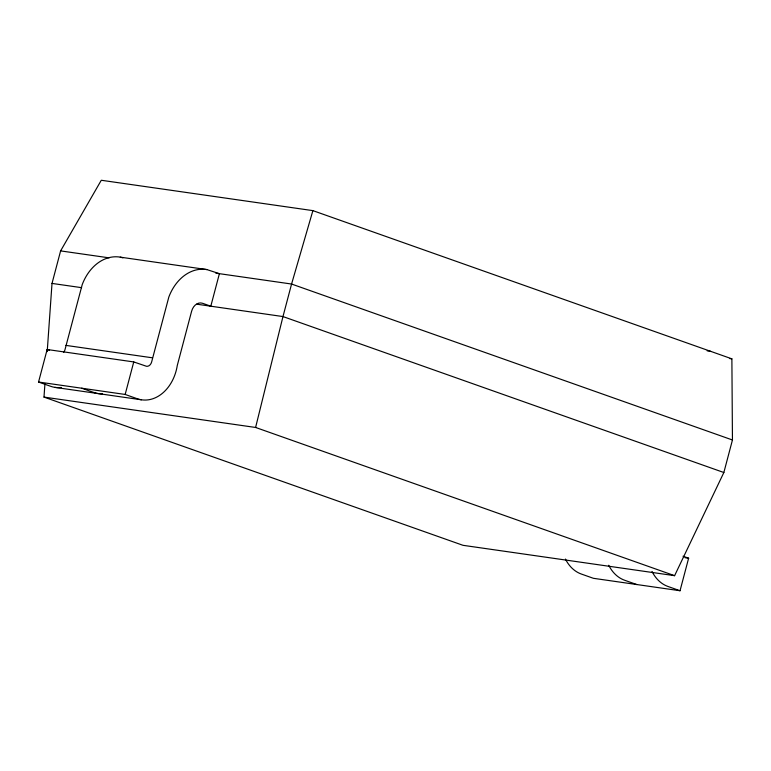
<?xml version="1.0" encoding="UTF-8"?>
<svg xmlns="http://www.w3.org/2000/svg" width="771" height="771" viewBox="0 0 771 771"><rect width="100%" height="100%" fill="white"/><g stroke="black" fill="none" stroke-linecap="round" stroke-linejoin="round"><path stroke-width="1.16" d="M47.204 351.624L52.014 283.42L60.61 250.893L101.28 180.26L312.891 210.628L731.881 358.843L732.45 439.99L723.853 472.517L674.596 575.677L462.986 545.309L43.995 397.094L44.92 383.929M206.879 269.58A45.142 34.416 -81.8 0 0 168.839 297.018L151.627 362.013A5.898 4.501 -81.8 0 1 146.49 366.283L133.749 361.936L47.147 349.504L38.55 382.03L125.162 394.453L137.248 398.732A39.784 30.339 -81.8 0 0 177.282 365.473L191.603 311.272A11.266 8.587 -81.8 0 1 202.638 303.311L210.801 306.203L219.398 273.676L206.879 269.58L120.266 257.148A45.142 34.416 -81.8 0 0 82.227 284.586L65.015 349.581A5.898 4.501 -81.8 0 1 63.521 352.386M43.995 397.094L255.596 427.462L282.976 316.563L291.573 284.036L312.891 210.628M125.162 394.453L133.749 361.936M565.432 559.052A39.784 30.339 -81.8 0 0 581.334 574.038L593.419 578.308L680.032 590.74L688.628 558.214L683.019 556.228M60.61 250.893L109.116 257.851M215.832 273.165L291.573 284.036L732.45 439.99M707.132 350.834L710.698 351.345M729.501 358.505L731.881 358.843M52.014 283.42L81.591 287.66M196.759 304.188L282.976 316.563L723.853 472.517M65.911 345.389L152.523 357.821M54.828 387.36L141.43 399.792M685.062 557.703L688.628 558.214M120.266 257.148L122.926 257.842M47.147 349.504L49.392 350.294M255.596 427.462L674.596 575.677M680.032 590.74L667.946 586.461A39.784 30.339 -81.8 0 1 652.035 571.484M81.697 388.189L93.946 392.516A39.784 30.339 -81.8 0 0 102.427 393.846M636.885 584.582L624.635 580.245A39.784 30.339 -81.8 0 1 608.733 565.268M38.55 382.03L50.645 386.3A39.784 30.339 -81.8 0 0 61.294 387.466"/></g></svg>
